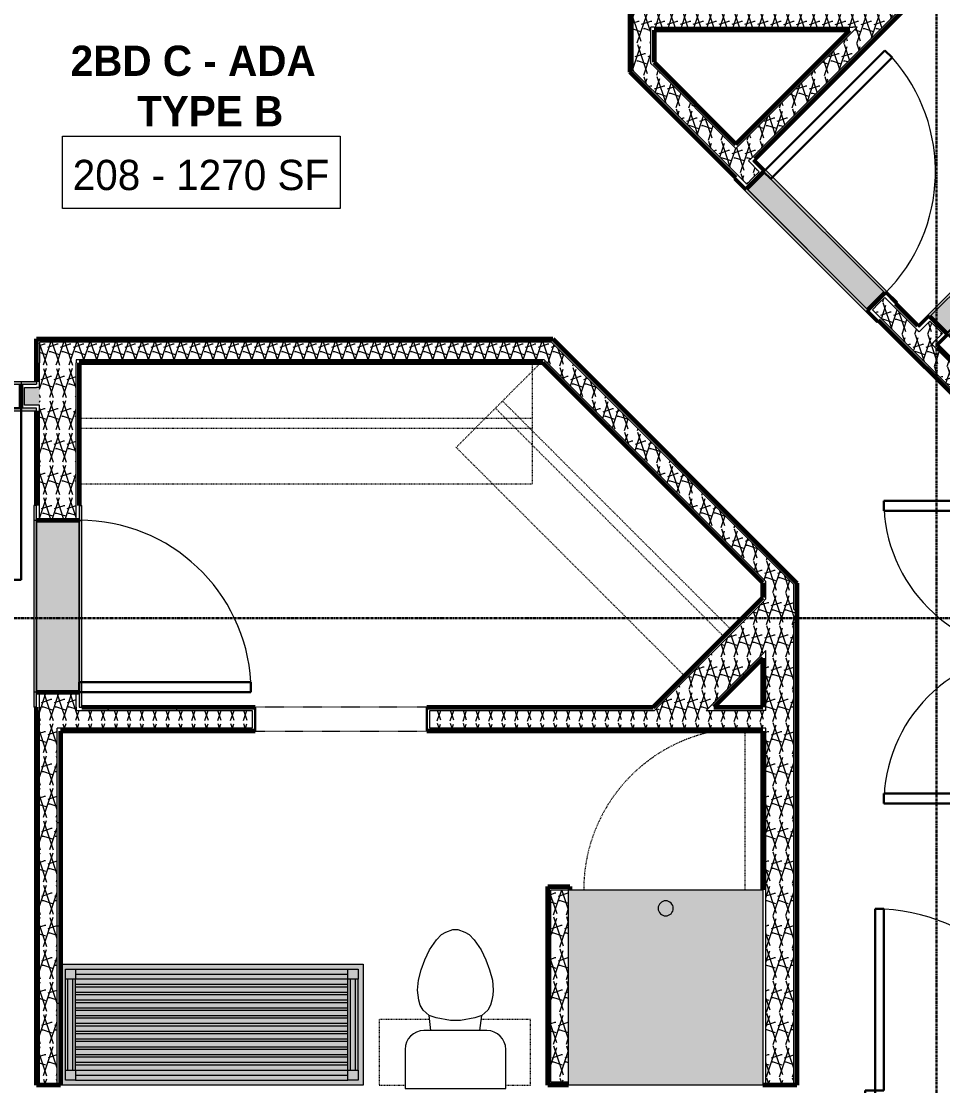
# Model space of a CAD drawing. Header units: inches. Extents: x -4110 to -1807, y 11006 to 12281.
# Drawn here: x -3662.8 to -3480.1, y 11754.5 to 11965.5 of the extents above; entities that cross this region are included whole.
import ezdxf

# ---------------------------------------------------------------- set-up
doc = ezdxf.new("R2010")
doc.units = ezdxf.units.IN
doc.header["$MEASUREMENT"] = 0
for name, pattern in [('Dash', [0.25, 0.125, -0.125]), ('Grid Line 1_2_', [0.875, 0.5, -0.125, 0.125, -0.125]), ('Overhead', [0.15625, 0.09375, -0.0625])]:
    doc.linetypes.add(name, pattern=pattern)
for name, color, linetype, lineweight in [('0-1', 7, 'Continuous', 5), ('0-2', 90, 'Continuous', 18), ('A-AREA-IDEN', 2, 'Continuous', 9), ('A-DETL-MEDM-1', 250, 'Continuous', 30), ('A-DETL-MEDM-2', 33, 'Overhead', 9), ('A-DOOR', 31, 'Continuous', 18), ('A-DOOR-1', 7, 'Continuous', 9), ('A-DOOR-2', 250, 'Continuous', 30), ('A-DOOR-5', 31, 'Overhead', 9), ('A-DOOR-6', 31, 'Continuous', 30), ('A-DOOR-7', 31, 'Continuous', 9), ('A-DOOR-FRAM-1', 31, 'Continuous', 18), ('A-DOOR-FRAM-2', 7, 'Continuous', 9), ('A-DOOR-FRAM-4', 31, 'Continuous', 30), ('A-WALL-1', 8, 'Continuous', 5), ('A-WALL-2', 252, 'Continuous', 18), ('A-WALL-3', 50, 'Continuous', 60), ('A-WALL-4', 90, 'Continuous', 18), ('A-WALL-PATT-1', 7, 'Continuous', 9), ('A-WALL-PATT-2', 253, 'Continuous', 9), ('I-WALL-1', 8, 'Continuous', 5), ('I-WALL-2', 50, 'Continuous', 60), ('I-WALL-3', 90, 'Continuous', 18), ('P-SANR-FIXT-2', 7, 'Continuous', 9), ('P-SANR-FIXT-3', 130, 'Continuous', 9), ('P-SANR-FIXT-5', 9, 'Continuous', 9), ('P-SANR-FIXT-HDLN-1', 7, 'Dash', 9), ('Q-CASE-1', 130, 'Continuous', 9), ('Q-CASE-2', 127, 'Continuous', 9), ('Q-CASE-3', 7, 'Continuous', 9), ('Q-CASE-4', 7, 'Dash', 9), ('Q-CASE-HDLN-1', 7, 'Dash', 9), ('S-GRID-1', 1, 'Grid Line 1_2_', 30)]:
    doc.layers.add(name, color=color, linetype=linetype, lineweight=lineweight)
doc.styles.add('Century Gothic', font='ufonts.com_century-gothic.ttf', dxfattribs={"height": 6})
doc.styles.add('Century Gothic_B', font='GOTHICB.TTF', dxfattribs={"height": 6})
pattern_1 = [(0, (0, 0), (20.48, 5.12), [0.845, -14.515, 0.845, -14.515, -81.92]), (0, (0, 0), (20.48, 5.12), [-30.72, 0.845, -29.875, 0.845, -14.515, -35.84]), (0, (0, 0), (20.48, 5.12), [-76.8, 0.845, -9.395, 0.845, -24.755]), (120, (7.68, 2.56), (-14.67405, 15.1762003), [0.845, -14.515, 0.845, -14.515, -81.92]), (120, (7.68, 2.56), (-14.67405, 15.1762003), [-30.72, 0.845, -29.875, 0.845, -14.515, -35.84]), (120, (7.68, 2.56), (-14.67405, 15.1762003), [-76.8, 0.845, -9.395, 0.845, -24.755]), (240, (10.24, 12.8), (-5.80595, -20.2962003), [0.845, -14.515, 0.845, -14.515, -81.92]), (240, (10.24, 12.8), (-5.80595, -20.2962003), [-30.72, 0.845, -29.875, 0.845, -14.515, -35.84]), (240, (10.24, 12.8), (-5.80595, -20.2962003), [-76.8, 0.845, -9.395, 0.845, -24.755])]
pattern_2 = [(161.57, (0.32, 0.32), (-2.560496185, -0.000537386), [0, -18.214, 2.022, 0]), (18.43, (-0.32, 0.32), (-2.560496185, 0.000537386), [0, -18.214, 2.022, 0]), (108.43, (0.32, 0.32), (1.27922091, -6.400876726), [6.07, -14.166]), (71.57, (-0.32, 0.32), (1.27922091, 6.400876726), [6.07, -14.166])]

# ---------------------------------------------------------------- blocks, each defined once
blk = doc.blocks.new('SWING - SINGLE - FLUSH - SWING - FLUSH - 2-10 x 6-8 - PRIVACY-3983845-ENLARGED RCP - 2ND FLOOR PLAN - EAST')
at = {"layer": 'A-DOOR-FRAM-1'}
for points in [[(-17.63, 2.38), (-17, 2.38), (-17, 2.88), (-20, 2.88), (-20, 2.38)], [(-17, 2.38), (17, 2.38), (17, 2.88), (-17, 2.88)], [(20, 2.38), (20, 2.88), (17, 2.88), (17, 2.38)], [(-17, -2.87), (-17, -2.37), (-20, -2.37), (-20, -2.87), (-17.63, -2.87)], [(17, -2.87), (17, -2.37), (-17, -2.37), (-17, -2.87), (16.5, -2.87)], [(20, -2.87), (20, -2.37), (17, -2.37), (17, -2.87), (19.65, -2.87)]]:
    blk.add_hatch(color=256, dxfattribs=at).paths.add_polyline_path(points, flags=0)
at = {"layer": 'A-DOOR-1'}
blk.add_arc((17, -2.37), 34.07, 180, 266.6343, dxfattribs=at)
at = {"layer": 'A-DOOR-2'}
for p, q in [((15, -2.37), (15, -36.38)), ((17, -2.37), (15, -2.37)), ((17, -2.37), (17, -36.38)), ((17, -36.38), (15, -36.38))]:
    blk.add_line(p, q, dxfattribs=at)
at = {"layer": 'A-DOOR-FRAM-2'}
for p, q in [((-17, 2.88), (-20, 2.88)), ((-20, 2.88), (-20, 2.38)), ((-20, 2.38), (-17, 2.38)), ((17, 2.88), (-17, 2.88)), ((-17, 2.88), (-17, 2.38)), ((-17, 2.38), (17, 2.38)), ((20, 2.88), (17, 2.88)), ((17, 2.88), (17, 2.38)), ((17, 2.38), (20, 2.38)), ((20, 2.88), (20, 2.38)), ((-17, -2.37), (-20, -2.37)), ((-20, -2.87), (-20, -2.37)), ((-20, -2.87), (-17, -2.87)), ((17, -2.37), (-17, -2.37)), ((-17, -2.87), (-17, -2.37)), ((-17, -2.87), (17, -2.87)), ((20, -2.37), (17, -2.37)), ((17, -2.87), (17, -2.37)), ((17, -2.87), (20, -2.87)), ((20, -2.87), (20, -2.37))]:
    blk.add_line(p, q, dxfattribs=at)
blk = doc.blocks.new('Door-Opening - CLEAR OPENING - 34_ x 80_-3928388-ENLARGED RCP - 2ND FLOOR PLAN - EAST')
at = {"layer": 'A-DETL-MEDM-1'}
for p, q in [((-17.32, 2.38), (-17.32, -2.37)), ((16.68, -2.37), (16.68, 2.38))]:
    blk.add_line(p, q, dxfattribs=at)
at = {"layer": 'A-DETL-MEDM-2'}
blk.add_line((-17.32, -2.37), (16.68, -2.37), dxfattribs=at)
at = {"layer": 'A-DOOR-5'}
blk.add_line((16.68, 2.38), (-17.32, 2.38), dxfattribs=at)
blk = doc.blocks.new('OD_CW_Closet - OD_CW_Closet-3852330-ENLARGED RCP - 2ND FLOOR PLAN - EAST')
at = {"layer": 'Q-CASE-HDLN-1'}
for p, q in [((0.74, 0), (64.78, 0)), ((64.78, 0), (64.78, -23.68)), ((0.74, -11), (64.78, -11)), ((0.74, -13), (64.78, -13))]:
    blk.add_line(p, q, dxfattribs=at)
blk = doc.blocks.new('OD_CW_Closet - OD_CW_Closet-4152769-ENLARGED RCP - 2ND FLOOR PLAN - EAST')
at = {"layer": 'Q-CASE-HDLN-1'}
for p, q in [((0.74, -24), (0.74, 0)), ((0.74, 0), (90.5, 0)), ((0.74, -11), (90.5, -11)), ((0.74, -13), (90.5, -13))]:
    blk.add_line(p, q, dxfattribs=at)
blk = doc.blocks.new('SWING - DOUBLE - FLUSH - SWING - DOUBLE - 5-0 x 6-8 - DUMMY-3703244-ENLARGED RCP - 2ND FLOOR PLAN - EAST')
at = {"layer": 'A-DOOR'}
for points in [[(-33, 2.375), (-30, 2.375), (-30, 3.375), (-33, 3.375)], [(-28, 2.375), (28, 2.375), (28, 3.375), (-28, 3.375)], [(30, 2.375), (33, 2.375), (33, 3.375), (30, 3.375)], [(-33, -2.375), (-33, -3.375), (-30, -3.375), (-30, -2.375), (-31.83, -2.375)], [(-30, -3.375), (30, -3.375), (30, -2.375), (-30, -2.375)], [(30, -2.886), (30, -3.375), (33, -3.375), (33, -2.375), (30, -2.375), (30, -2.85)]]:
    blk.add_hatch(color=256, dxfattribs=at).paths.add_polyline_path(points, flags=0)
at = {"layer": 'A-DOOR-1'}
for p, q in [((-30, 3.375), (-33, 3.375)), ((-33, 2.375), (-33, 3.375)), ((-30, 2.375), (-33, 2.375)), ((-30, 2.375), (-30, 3.375)), ((28, 3.375), (-28, 3.375)), ((-28, 2.375), (28, 2.375)), ((33, 3.375), (30, 3.375)), ((30, 2.375), (30, 3.375)), ((33, 2.375), (30, 2.375)), ((33, 2.375), (33, 3.375)), ((-33, -2.375), (-33, -3.375)), ((-33, -2.375), (-30, -2.375)), ((-33, -3.375), (-30, -3.375)), ((-30, -2.375), (-30, -3.375)), ((30, -2.375), (-30, -2.375)), ((-30, -3.375), (30, -3.375)), ((30, -2.375), (30, -3.375)), ((30, -2.375), (33, -2.375)), ((30, -3.375), (33, -3.375)), ((33, -2.375), (33, -3.375))]:
    blk.add_line(p, q, dxfattribs=at)
for centre, start, end in [((-30, 2.375), 360, 90), ((30, 2.375), 90, 180)]:
    blk.add_arc(centre, 30, start, end, dxfattribs=at)
at = {"layer": 'A-DOOR-2'}
for p, q in [((-30, 2.375), (-30, 32.375)), ((-30, 32.375), (-28, 32.375)), ((-28, 32.375), (-28, 2.375)), ((30, 32.375), (28, 32.375)), ((28, 32.375), (28, 2.375)), ((30, 2.375), (30, 32.375)), ((-28, 2.375), (-30, 2.375)), ((28, 2.375), (30, 2.375))]:
    blk.add_line(p, q, dxfattribs=at)
blk = doc.blocks.new('SWING - SINGLE - FLUSH - SWING - FLUSH - 2-10 x 6-8 - PRIVACY-3983842-ENLARGED RCP - 2ND FLOOR PLAN - EAST')
at = {"layer": 'A-DOOR-FRAM-1'}
for points in [[(-17, 2.87), (-20, 2.87), (-20, 2.37), (-17, 2.37)], [(16.71, 2.87), (-17, 2.87), (-17, 2.37), (17, 2.37), (17, 2.87)], [(17, 2.87), (17, 2.37), (20, 2.37), (20, 2.87), (19.36, 2.87)], [(-20, -2.38), (-20, -2.88), (-17, -2.88), (-17, -2.38), (-17.62, -2.38)], [(-17, -2.38), (-17, -2.88), (17, -2.88), (17, -2.38), (-12.34, -2.38)], [(17, -2.38), (17, -2.88), (20, -2.88), (20, -2.38)]]:
    blk.add_hatch(color=256, dxfattribs=at).paths.add_polyline_path(points, flags=0)
at = {"layer": 'A-DOOR-1'}
blk.add_arc((17, 2.37), 34.07, 93.3657, 180, dxfattribs=at)
at = {"layer": 'A-DOOR-2'}
for p, q in [((15, 2.37), (15, 36.38)), ((17, 36.38), (15, 36.38)), ((17, 2.37), (17, 36.38)), ((17, 2.37), (15, 2.37))]:
    blk.add_line(p, q, dxfattribs=at)
at = {"layer": 'A-DOOR-FRAM-2'}
for p, q in [((-17, 2.87), (-20, 2.87)), ((-20, 2.37), (-20, 2.87)), ((-20, 2.37), (-17, 2.37)), ((17, 2.87), (-17, 2.87)), ((-17, 2.37), (-17, 2.87)), ((-17, 2.37), (17, 2.37)), ((20, 2.87), (17, 2.87)), ((17, 2.37), (17, 2.87)), ((17, 2.37), (20, 2.37)), ((20, 2.37), (20, 2.87)), ((-17, -2.38), (-20, -2.38)), ((-20, -2.38), (-20, -2.88)), ((-20, -2.88), (-17, -2.88)), ((17, -2.38), (-17, -2.38)), ((-17, -2.38), (-17, -2.88)), ((-17, -2.88), (17, -2.88)), ((20, -2.38), (17, -2.38)), ((17, -2.38), (17, -2.88)), ((17, -2.88), (20, -2.88)), ((20, -2.38), (20, -2.88))]:
    blk.add_line(p, q, dxfattribs=at)
blk = doc.blocks.new('Toilet-Domestic-3D - Toilet-Domestic-3D-3234795-ENLARGED RCP - 2ND FLOOR PLAN - EAST')
at = {"layer": 'P-SANR-FIXT-2'}
for p, q in [((-3.74, 10), (-2.74, 11)), ((-2.74, 11), (-1.87, 11.5)), ((-1.87, 11.5), (-0.5, 12)), ((-0.5, 12), (0.5, 12)), ((0.5, 12), (1.87, 11.5)), ((1.87, 11.5), (2.74, 11)), ((2.74, 11), (3.74, 10)), ((-5.13, 8), (-3.74, 10)), ((3.74, 10), (5.13, 8)), ((-6.06, 6), (-5.13, 8)), ((5.13, 8), (6.06, 6)), ((-6.79, 4), (-6.06, 6)), ((6.06, 6), (6.79, 4)), ((-7.33, 1.99), (-6.79, 4)), ((6.79, 4), (7.33, 1.99)), ((-7.5, 0), (-7.33, 1.99)), ((7.33, 1.99), (7.5, 0)), ((-7.41, -1), (-7.5, 0)), ((-7.24, -2), (-7.41, -1)), ((-6.97, -3), (-7.24, -2)), ((7.24, -2), (6.97, -3)), ((7.41, -1), (7.24, -2)), ((7.5, 0), (7.41, -1)), ((-6.4, -4), (-6.97, -3)), ((-5.21, -5), (-6.4, -4)), ((6.4, -4), (5.21, -5)), ((6.97, -3), (6.4, -4)), ((-3.84, -5.5), (-5.21, -5)), ((-4.86, -8.02), (-5.21, -5)), ((-1, -6), (-3.84, -5.5)), ((1, -6), (-1, -6)), ((3.84, -5.5), (1, -6)), ((5.21, -5), (3.84, -5.5)), ((4.86, -8.02), (5.21, -5)), ((6.25, -8.02), (-6.25, -8.02)), ((-9.98, -11.75), (-9.98, -19.48)), ((9.98, -19.48), (9.98, -11.75)), ((-9.98, -19.48), (9.98, -19.48))]:
    blk.add_line(p, q, dxfattribs=at)
for centre, start, end in [((-6.25, -11.75), 90, 180), ((6.25, -11.75), 0, 90)]:
    blk.add_arc(centre, 3.73, start, end, dxfattribs=at)
blk = doc.blocks.new('Bath Vanity - Bath Vanity 60_-2708009-ENLARGED RCP - 2ND FLOOR PLAN - EAST')
at = {"layer": 'Q-CASE-1'}
h = blk.add_hatch(color=256, dxfattribs=at)
h.paths.add_polyline_path([(-28.26, 0), (-29.26, 0), (-29.26, -24), (30.74, -24), (30.74, 0), (-27.76, 0)], flags=0)
h.paths.add_polyline_path([(-26.76, -1), (29.74, -1), (29.74, -23), (-28.26, -23), (-28.26, -1), (-27.76, -1)], flags=0)
h.paths.add_polyline_path([(-26.26, -2), (-26.26, -3), (27.74, -3), (27.74, -2), (-1.33, -2)], flags=0)
h.paths.add_polyline_path([(-1.33, -4), (-26.26, -4), (-26.26, -4.55), (27.74, -4.55), (27.74, -4)], flags=0)
h.paths.add_polyline_path([(27.74, -5.55), (-26.26, -5.55), (-26.26, -6.09), (27.74, -6.09)], flags=0)
h.paths.add_polyline_path([(-1.33, -7.09), (-26.26, -7.09), (-26.26, -7.64), (27.74, -7.64), (27.74, -7.09)], flags=0)
h.paths.add_polyline_path([(27.74, -8.64), (-26.26, -8.64), (-26.26, -9.18), (27.74, -9.18)], flags=0)
h.paths.add_polyline_path([(27.74, -10.18), (-26.26, -10.18), (-26.26, -10.73), (27.74, -10.73)], flags=0)
h.paths.add_polyline_path([(-1.33, -11.73), (-26.26, -11.73), (-26.26, -12.27), (27.74, -12.27), (27.74, -11.73)], flags=0)
h.paths.add_polyline_path([(-26.26, -13.27), (-26.26, -13.82), (27.74, -13.82), (27.74, -13.27), (-1.33, -13.27)], flags=0)
h.paths.add_polyline_path([(-1.33, -14.82), (-26.26, -14.82), (-26.26, -15.36), (27.74, -15.36), (27.74, -14.82)], flags=0)
h.paths.add_polyline_path([(-26.26, -16.36), (-26.26, -16.91), (27.74, -16.91), (27.74, -16.36), (-1.33, -16.36)], flags=0)
h.paths.add_polyline_path([(27.74, -17.91), (-26.26, -17.91), (-26.26, -18.45), (27.74, -18.45)], flags=0)
h.paths.add_polyline_path([(27.74, -19.45), (-26.26, -19.45), (-26.26, -20), (27.74, -20)], flags=0)
h.paths.add_polyline_path([(27.74, -21), (-26.26, -21), (-26.26, -22), (27.74, -22)], flags=0)
at = {"layer": 'Q-CASE-2'}
h = blk.add_hatch(color=256, dxfattribs=at)
h.paths.add_polyline_path([(-27.76, -1), (-28.26, -1), (-28.26, -3), (-26.26, -3), (-26.26, -1), (-26.76, -1)], flags=0)
h.paths.add_polyline_path([(27.74, -1), (27.74, -3), (29.74, -3), (29.74, -1), (28.24, -1)], flags=0)
h.paths.add_polyline_path([(29.74, -21), (27.74, -21), (27.74, -23), (29.74, -23), (29.74, -22)], flags=0)
h.paths.add_polyline_path([(-26.26, -21), (-28.26, -21), (-28.26, -23), (-26.26, -23), (-26.26, -22)], flags=0)
for points in [[(-1.33, -1), (-26.26, -1), (-26.26, -2), (27.74, -2), (27.74, -1)], [(-28.26, -3), (-28.26, -21), (-27.76, -21), (-27.76, -3)], [(-26.76, -3), (-27.76, -3), (-27.76, -21), (-26.76, -21), (-26.76, -4)], [(-26.76, -3), (-26.76, -21), (-26.26, -21), (-26.26, -3)], [(-1.33, -3), (-26.26, -3), (-26.26, -4), (27.74, -4), (27.74, -3)], [(28.24, -3), (27.74, -3), (27.74, -21), (28.24, -21), (28.24, -4)], [(29.24, -3), (28.24, -3), (28.24, -21), (29.24, -21), (29.24, -4)], [(29.74, -3), (29.24, -3), (29.24, -21), (29.74, -21), (29.74, -4)], [(-26.26, -4.55), (-26.26, -5.55), (27.74, -5.55), (27.74, -4.55), (-1.33, -4.55)], [(-26.26, -6.09), (-26.26, -7.09), (27.74, -7.09), (27.74, -6.09), (-1.33, -6.09)], [(-1.33, -7.64), (-26.26, -7.64), (-26.26, -8.64), (27.74, -8.64), (27.74, -7.64)], [(-1.33, -9.18), (-26.26, -9.18), (-26.26, -10.18), (27.74, -10.18), (27.74, -9.18)], [(-1.33, -10.73), (-26.26, -10.73), (-26.26, -11.73), (27.74, -11.73), (27.74, -10.73)], [(-1.33, -12.27), (-26.26, -12.27), (-26.26, -13.27), (27.74, -13.27), (27.74, -12.27)], [(-1.33, -13.82), (-26.26, -13.82), (-26.26, -14.82), (27.74, -14.82), (27.74, -13.82)], [(-1.33, -15.36), (-26.26, -15.36), (-26.26, -16.36), (27.74, -16.36), (27.74, -15.36)], [(-1.33, -16.91), (-26.26, -16.91), (-26.26, -17.91), (27.74, -17.91), (27.74, -16.91)], [(-1.33, -18.45), (-26.26, -18.45), (-26.26, -19.45), (27.74, -19.45), (27.74, -18.45)], [(26.74, -20), (-26.26, -20), (-26.26, -21), (27.74, -21), (27.74, -20)], [(-26.26, -22), (-26.26, -23), (27.74, -23), (27.74, -22), (-1.33, -22)]]:
    blk.add_hatch(color=256, dxfattribs=at).paths.add_polyline_path(points, flags=0)
at = {"layer": 'Q-CASE-3'}
for p, q in [((-29.26, -24), (-29.26, 0)), ((-29.26, 0), (30.74, 0)), ((-28.26, -3), (-28.26, -1)), ((-28.26, -1), (-26.26, -1)), ((27.74, -1), (-26.26, -1)), ((-26.26, -1), (-26.26, -3)), ((27.74, -2), (-26.26, -2)), ((27.74, -3), (27.74, -1)), ((27.74, -1), (29.74, -1)), ((29.74, -1), (29.74, -3)), ((-28.26, -3), (-28.26, -21)), ((-26.26, -3), (-28.26, -3)), ((-27.76, -3), (-27.76, -21)), ((-26.76, -3), (-26.76, -21)), ((27.74, -3), (-26.26, -3)), ((-26.26, -3), (-26.26, -21)), ((-26.26, -4), (27.74, -4)), ((27.74, -3), (27.74, -21)), ((29.74, -3), (27.74, -3)), ((28.24, -3), (28.24, -21)), ((29.24, -3), (29.24, -21)), ((29.74, -3), (29.74, -21)), ((27.74, -4.55), (-26.26, -4.55)), ((-26.26, -5.55), (27.74, -5.55)), ((27.74, -6.09), (-26.26, -6.09)), ((-26.26, -7.09), (27.74, -7.09)), ((27.74, -7.64), (-26.26, -7.64)), ((-26.26, -8.64), (27.74, -8.64)), ((27.74, -9.18), (-26.26, -9.18)), ((-26.26, -10.18), (27.74, -10.18)), ((27.74, -10.73), (-26.26, -10.73)), ((-26.26, -11.73), (27.74, -11.73)), ((27.74, -12.27), (-26.26, -12.27)), ((-26.26, -13.27), (27.74, -13.27)), ((27.74, -13.82), (-26.26, -13.82)), ((-26.26, -14.82), (27.74, -14.82)), ((27.74, -15.36), (-26.26, -15.36)), ((-26.26, -16.36), (27.74, -16.36)), ((27.74, -16.91), (-26.26, -16.91)), ((-26.26, -17.91), (27.74, -17.91)), ((27.74, -18.45), (-26.26, -18.45)), ((-28.26, -23), (-28.26, -21)), ((-28.26, -21), (-26.26, -21)), ((-26.26, -19.45), (27.74, -19.45)), ((27.74, -20), (-26.26, -20)), ((-26.26, -21), (27.74, -21)), ((-26.26, -21), (-26.26, -23)), ((27.74, -23), (27.74, -21)), ((27.74, -21), (29.74, -21)), ((29.74, -21), (29.74, -23)), ((-26.26, -23), (-28.26, -23)), ((27.74, -22), (-26.26, -22)), ((27.74, -23), (-26.26, -23)), ((29.74, -23), (27.74, -23)), ((30.74, -24), (-29.26, -24))]:
    blk.add_line(p, q, dxfattribs=at)
blk = doc.blocks.new('300 Series Wall Hung Cabinet_326 - 30_-V1-ENLARGED RCP - 2ND FLOOR PLAN - EAST')
at = {"layer": 'Q-CASE-4'}
for p, q in [((-10.1, -0.19), (-15, -0.19)), ((-15, -0.19), (-15, -13.19)), ((15, -0.19), (9.85, -0.19)), ((15, -13.19), (15, -0.19)), ((-15, -13.19), (-5.24, -13.19)), ((4.99, -13.19), (15, -13.19))]:
    blk.add_line(p, q, dxfattribs=at)
blk = doc.blocks.new('SWING - SINGLE - FLUSH - SWING - FLUSH - 2-10 x 6-8 - PRIVACY-3983846-ENLARGED RCP - 2ND FLOOR PLAN - EAST')
at = {"layer": 'A-DOOR-FRAM-1'}
for points in [[(-17.63, 2.38), (-17, 2.38), (-17, 2.88), (-20, 2.88), (-20, 2.38)], [(-17, 2.38), (17, 2.38), (17, 2.88), (-17, 2.88)], [(20, 2.38), (20, 2.88), (17, 2.88), (17, 2.38), (17.62, 2.38)], [(-17.63, -2.87), (-17, -2.87), (-17, -2.37), (-20, -2.37), (-20, -2.87)], [(-17, -2.87), (17, -2.87), (17, -2.37), (-17, -2.37)], [(17, -2.87), (20, -2.87), (20, -2.37), (17, -2.37)]]:
    blk.add_hatch(color=256, dxfattribs=at).paths.add_polyline_path(points, flags=0)
at = {"layer": 'A-DOOR-1'}
blk.add_arc((17, -2.37), 34.07, 180, 266.6343, dxfattribs=at)
at = {"layer": 'A-DOOR-2'}
for p, q in [((15, -2.37), (15, -36.38)), ((17, -2.37), (15, -2.37)), ((17, -2.37), (17, -36.38)), ((17, -36.38), (15, -36.38))]:
    blk.add_line(p, q, dxfattribs=at)
at = {"layer": 'A-DOOR-FRAM-2'}
for p, q in [((-17, 2.88), (-20, 2.88)), ((-20, 2.88), (-20, 2.38)), ((-20, 2.38), (-17, 2.38)), ((17, 2.88), (-17, 2.88)), ((-17, 2.88), (-17, 2.38)), ((-17, 2.38), (17, 2.38)), ((20, 2.88), (17, 2.88)), ((17, 2.88), (17, 2.38)), ((17, 2.38), (20, 2.38)), ((20, 2.88), (20, 2.38)), ((-17, -2.37), (-20, -2.37)), ((-20, -2.87), (-20, -2.37)), ((-20, -2.87), (-17, -2.87)), ((17, -2.37), (-17, -2.37)), ((-17, -2.87), (-17, -2.37)), ((-17, -2.87), (17, -2.87)), ((20, -2.37), (17, -2.37)), ((17, -2.87), (17, -2.37)), ((17, -2.87), (20, -2.87)), ((20, -2.87), (20, -2.37))]:
    blk.add_line(p, q, dxfattribs=at)
blk = doc.blocks.new('The Shower - The Shower-4051523-ENLARGED RCP - 2ND FLOOR PLAN - EAST')
at = {"layer": 'P-SANR-FIXT-3'}
h = blk.add_hatch(color=256, dxfattribs=at)
h.paths.add_polyline_path([(32.36, 0.5), (38.5, 0.5), (38.5, 39.25), (0, 39.25), (0, 0.5)], flags=0)
h.paths.add_polyline_path([(19.25, 34.06), (18.86, 34.11), (18.5, 34.26), (18.19, 34.5), (17.95, 34.81), (17.8, 35.17), (17.75, 35.59), (17.8, 35.95), (17.95, 36.31), (18.19, 36.62), (18.5, 36.86), (18.86, 37.01), (19.25, 37.06), (19.64, 37.01), (20.04, 36.83), (20.31, 36.62), (20.55, 36.31), (20.7, 35.95), (20.75, 35.53), (20.7, 35.17), (20.55, 34.81), (20.31, 34.5), (20, 34.26), (19.64, 34.11)], flags=0)
at = {"layer": 'P-SANR-FIXT-5'}
blk.add_hatch(color=256, dxfattribs=at).paths.add_polyline_path([(19.25, 34.06), (19.64, 34.11), (20, 34.26), (20.31, 34.5), (20.55, 34.81), (20.7, 35.17), (20.75, 35.59), (20.7, 35.95), (20.55, 36.31), (20.31, 36.62), (20, 36.86), (19.64, 37.01), (19.25, 37.06), (18.86, 37.01), (18.5, 36.86), (18.19, 36.62), (17.95, 36.31), (17.8, 35.95), (17.75, 35.53), (17.8, 35.17), (17.95, 34.81), (18.19, 34.5), (18.5, 34.26), (18.86, 34.11)], flags=0)
at = {"layer": 'P-SANR-FIXT-2'}
for p, q in [((0, 0.5), (0, 39.25)), ((0, 39.25), (38.5, 39.25)), ((38.5, 39.25), (38.5, 0.5)), ((38.5, 0.5), (0, 0.5))]:
    blk.add_line(p, q, dxfattribs=at)
for start, end in [(0, 180), (180, 360)]:
    blk.add_arc((19.25, 35.56), 1.5, start, end, dxfattribs=at)
at = {"layer": 'P-SANR-FIXT-HDLN-1'}
blk.add_line((35, 39.25), (35, 71.25), dxfattribs=at)
blk.add_arc((35, 39.25), 32, 90, 180, dxfattribs=at)
blk = doc.blocks.new('SWING - SINGLE - FLUSH - SWING - FLUSH - 2-10 x 6-8 - PASSAGE-4152770-ENLARGED RCP - 2ND FLOOR PLAN - EAST')
at = {"layer": 'A-DOOR-FRAM-1'}
for points in [[(-17, 4.75), (-20, 4.75), (-20, 4.25), (-17, 4.25)], [(17, 4.75), (-17, 4.75), (-17, 4.25), (17, 4.25)], [(20, 4.75), (17, 4.75), (17, 4.25), (20, 4.25)], [(-17, -4.25), (-20, -4.25), (-20, -4.75), (-17, -4.75)], [(17, -4.75), (17, -4.25), (-17, -4.25), (-17, -4.75), (14.6, -4.75)], [(20, -4.75), (20, -4.25), (17, -4.25), (17, -4.75)]]:
    blk.add_hatch(color=256, dxfattribs=at).paths.add_polyline_path(points, flags=0)
at = {"layer": 'A-DOOR-1'}
blk.add_arc((17, 4.25), 34.07, 93.3657, 180, dxfattribs=at)
at = {"layer": 'A-DOOR-2'}
for p, q in [((15, 4.25), (15, 38.26)), ((17, 38.26), (15, 38.26)), ((17, 4.25), (17, 38.26)), ((17, 4.25), (15, 4.25))]:
    blk.add_line(p, q, dxfattribs=at)
at = {"layer": 'A-DOOR-FRAM-2'}
for p, q in [((-17, 4.75), (-20, 4.75)), ((-20, 4.25), (-20, 4.75)), ((-20, 4.25), (-17, 4.25)), ((17, 4.75), (-17, 4.75)), ((-17, 4.25), (-17, 4.75)), ((-17, 4.25), (17, 4.25)), ((20, 4.75), (17, 4.75)), ((17, 4.25), (17, 4.75)), ((17, 4.25), (20, 4.25)), ((20, 4.25), (20, 4.75)), ((-17, -4.25), (-20, -4.25)), ((-20, -4.25), (-20, -4.75)), ((-20, -4.75), (-17, -4.75)), ((17, -4.25), (-17, -4.25)), ((-17, -4.25), (-17, -4.75)), ((-17, -4.75), (17, -4.75)), ((20, -4.25), (17, -4.25)), ((17, -4.25), (17, -4.75)), ((17, -4.75), (20, -4.75)), ((20, -4.25), (20, -4.75))]:
    blk.add_line(p, q, dxfattribs=at)
blk = doc.blocks.new('CTR - 1st Phase - Unit Layouts_rvt-1-ENLARGED RCP - 2ND FLOOR PLAN - EAST')
at = {"layer": 'A-WALL-1'}
for points in [[(-3494.94, 11908.32), (-3491.58, 11911.68), (-3515.62, 11935.72), (-3518.98, 11932.37), (-3495.29, 11908.68)], [(-3479.29, 11903.64), (-3455.25, 11927.68), (-3458.61, 11931.04), (-3482.65, 11907), (-3480.09, 11904.44)]]:
    blk.add_hatch(color=256, dxfattribs=at).paths.add_polyline_path(points, flags=0)
at = {"layer": 'A-WALL-2'}
blk.add_hatch(color=256, dxfattribs=at).paths.add_polyline_path([(-3554.16, 11793.38), (-3554.03, 11793.38), (-3554.03, 11794), (-3554.28, 11794), (-3554.28, 11793.38)], flags=0)
at = {"layer": 'A-WALL-PATT-1'}
h = blk.add_hatch(dxfattribs=at)
h.set_pattern_fill('FP_1', color=256, style=0, pattern_type=2)
h.set_pattern_definition(pattern_1)
h.paths.add_polyline_path([(-3520.66, 11940.76), (-3497.05, 11964.38), (-3497.93, 11964.38), (-3521.1, 11941.2), (-3520.74, 11940.85)], flags=0)
h.paths.add_polyline_path([(-3493.55, 11967.88), (-3485.1, 11976.32), (-3485.1, 11977.21), (-3494.43, 11967.88), (-3493.8, 11967.88)], flags=0)
h = blk.add_hatch(dxfattribs=at)
h.set_pattern_fill('FP_1', color=256, style=0, pattern_type=2)
h.set_pattern_definition(pattern_1)
h.paths.add_polyline_path([(-3517.74, 11937.85), (-3480.97, 11974.61), (-3480.97, 11975.5), (-3518.18, 11938.29)], flags=0)
h = blk.add_hatch(dxfattribs=at)
h.set_pattern_fill('FP_1', color=256, style=0, pattern_type=2)
h.set_pattern_definition(pattern_1)
h.paths.add_polyline_path([(-3522.47, 11963.75), (-3498.55, 11963.75), (-3497.93, 11964.38), (-3537.33, 11964.38), (-3537.33, 11963.75), (-3528.13, 11963.75)], flags=0)
h = blk.add_hatch(dxfattribs=at)
h.set_pattern_fill('FP_1', color=256, style=0, pattern_type=2)
h.set_pattern_definition(pattern_1)
h.paths.add_polyline_path([(-3461.78, 11875.17), (-3461.78, 11876.05), (-3494.05, 11908.32), (-3492.82, 11909.56), (-3493.26, 11910), (-3494.94, 11908.32), (-3470.69, 11884.07)], flags=0)
h.paths.add_polyline_path([(-3518.98, 11932.37), (-3517.3, 11934.05), (-3517.74, 11934.49), (-3518.98, 11933.25), (-3541.46, 11955.73), (-3541.46, 11954.85), (-3519.33, 11932.72)], flags=0)
h = blk.add_hatch(dxfattribs=at)
h.set_pattern_fill('FP_1', color=256, style=0, pattern_type=2)
h.set_pattern_definition(pattern_1)
h.paths.add_polyline_path([(-3659.78, 11901.94), (-3557.67, 11901.94), (-3558.3, 11902.56), (-3659.78, 11902.56), (-3659.78, 11902.24)], flags=0)
h = blk.add_hatch(dxfattribs=at)
h.set_pattern_fill('FP_1', color=256, style=0, pattern_type=2)
h.set_pattern_definition(pattern_1)
h.paths.add_polyline_path([(-3509.03, 11853.3), (-3509.03, 11854.18), (-3557.41, 11902.56), (-3558.3, 11902.56), (-3509.66, 11853.92)], flags=0)
h = blk.add_hatch(dxfattribs=at)
h.set_pattern_fill('FP_1', color=256, style=0, pattern_type=2)
h.set_pattern_definition(pattern_1)
h.paths.add_polyline_path([(-3659.78, 11829.56), (-3659.16, 11829.56), (-3659.16, 11832.56), (-3659.78, 11832.56)], flags=0)
h.paths.add_polyline_path([(-3659.16, 11866.56), (-3659.16, 11889.44), (-3659.78, 11889.44), (-3659.78, 11866.56)], flags=0)
h.paths.add_polyline_path([(-3659.16, 11892.94), (-3659.16, 11901.94), (-3659.78, 11901.94), (-3659.78, 11892.94)], flags=0)
h = blk.add_hatch(dxfattribs=at)
h.set_pattern_fill('FP_1', color=256, style=0, pattern_type=2)
h.set_pattern_definition(pattern_1)
h.paths.add_polyline_path([(-3515.16, 11853.59), (-3515.16, 11854.47), (-3559.12, 11898.44), (-3560.01, 11898.44), (-3515.49, 11853.92)], flags=0)
h = blk.add_hatch(dxfattribs=at)
h.set_pattern_fill('FP_1', color=256, style=0, pattern_type=2)
h.set_pattern_definition(pattern_1)
h.paths.add_polyline_path([(-3696.78, 11891.19), (-3696.78, 11893.56), (-3852.47, 11893.56), (-3852.47, 11892.94), (-3697.41, 11892.94), (-3697.41, 11891.19)], flags=0)
h.paths.add_polyline_path([(-3662.78, 11891.19), (-3662.16, 11891.19), (-3662.16, 11892.94), (-3659.78, 11892.94), (-3659.78, 11893.56), (-3662.78, 11893.56), (-3662.78, 11892.77)], flags=0)
h = blk.add_hatch(dxfattribs=at)
h.set_pattern_fill('FP_1', color=256, style=0, pattern_type=2)
h.set_pattern_definition(pattern_1)
h.paths.add_polyline_path([(-3659.78, 11888.81), (-3659.78, 11889.44), (-3662.16, 11889.44), (-3662.16, 11891.19), (-3662.78, 11891.19), (-3662.78, 11888.81), (-3662.16, 11888.81)], flags=0)
h.paths.add_polyline_path([(-3696.78, 11888.81), (-3696.78, 11891.19), (-3697.41, 11891.19), (-3697.41, 11889.44), (-3852.47, 11889.44), (-3852.47, 11888.81), (-3697.41, 11888.81)], flags=0)
h = blk.add_hatch(dxfattribs=at)
h.set_pattern_fill('FP_1', color=256, style=0, pattern_type=2)
h.set_pattern_definition(pattern_1)
h.paths.add_polyline_path([(-3515.16, 11754.63), (-3515.16, 11825.44), (-3515.78, 11825.44), (-3515.78, 11754.63)], flags=0)
h.paths.add_polyline_path([(-3515.16, 11828.94), (-3515.16, 11840.78), (-3515.78, 11840.16), (-3515.78, 11828.94)], flags=0)
h.paths.add_polyline_path([(-3515.78, 11850.41), (-3515.16, 11851.04), (-3515.16, 11853.59), (-3515.78, 11854.18), (-3515.78, 11851.04)], flags=0)
h = blk.add_hatch(dxfattribs=at)
h.set_pattern_fill('FP_1', color=256, style=0, pattern_type=2)
h.set_pattern_definition(pattern_1)
h.paths.add_polyline_path([(-3509.66, 11754.63), (-3509.03, 11754.63), (-3509.03, 11846.91), (-3509.66, 11846.28), (-3509.66, 11758.02)], flags=0)
h.paths.add_polyline_path([(-3509.03, 11848.35), (-3509.03, 11853.3), (-3509.66, 11853.92), (-3509.66, 11848.97)], flags=0)
h = blk.add_hatch(dxfattribs=at)
h.set_pattern_fill('FP_1', color=256, style=0, pattern_type=2)
h.set_pattern_definition(pattern_1)
h.paths.add_polyline_path([(-3525.49, 11829.56), (-3515.78, 11839.28), (-3515.78, 11840.16), (-3526.38, 11829.56)], flags=0)
h = blk.add_hatch(dxfattribs=at)
h.set_pattern_fill('FP_1', color=256, style=0, pattern_type=2)
h.set_pattern_definition(pattern_1)
h.paths.add_polyline_path([(-3659.16, 11754.63), (-3659.16, 11829.56), (-3659.78, 11829.56), (-3659.78, 11754.63)], flags=0)
h = blk.add_hatch(dxfattribs=at)
h.set_pattern_fill('FP_1', color=256, style=0, pattern_type=2)
h.set_pattern_definition(pattern_1)
h.paths.add_polyline_path([(-3581.78, 11827.19), (-3581.78, 11828.94), (-3537.25, 11828.94), (-3536.63, 11829.56), (-3582.41, 11829.56), (-3582.41, 11827.19)], flags=0)
h.paths.add_polyline_path([(-3616.41, 11827.19), (-3616.41, 11829.56), (-3651.91, 11829.56), (-3651.91, 11828.94), (-3617.03, 11828.94), (-3617.03, 11827.19)], flags=0)
h.paths.add_polyline_path([(-3526.38, 11828.94), (-3515.78, 11828.94), (-3515.78, 11829.56), (-3526.38, 11829.56), (-3527, 11828.94)], flags=0)
h = blk.add_hatch(dxfattribs=at)
h.set_pattern_fill('FP_1', color=256, style=0, pattern_type=2)
h.set_pattern_definition(pattern_1)
h.paths.add_polyline_path([(-3515.78, 11824.81), (-3515.78, 11825.44), (-3581.78, 11825.44), (-3581.78, 11827.19), (-3582.41, 11827.16), (-3582.41, 11824.81), (-3521.92, 11824.81)], flags=0)
h.paths.add_polyline_path([(-3616.41, 11824.81), (-3616.41, 11827.19), (-3617.03, 11827.19), (-3617.03, 11825.44), (-3655.03, 11825.44), (-3655.03, 11824.81), (-3617.03, 11824.81)], flags=0)
h = blk.add_hatch(dxfattribs=at)
h.set_pattern_fill('FP_1', color=256, style=0, pattern_type=2)
h.set_pattern_definition(pattern_1)
h.paths.add_polyline_path([(-3655.66, 11754.63), (-3655.03, 11754.63), (-3655.03, 11825.44), (-3655.66, 11825.44), (-3655.66, 11770.53)], flags=0)
h = blk.add_hatch(dxfattribs=at)
h.set_pattern_fill('FP_1', color=256, style=0, pattern_type=2)
h.set_pattern_definition(pattern_1)
h.paths.add_polyline_path([(-3555.6, 11754.63), (-3554.28, 11754.63), (-3554.28, 11755.25), (-3557.78, 11755.25), (-3557.78, 11793.38), (-3554.28, 11793.38), (-3554.28, 11794), (-3558.41, 11794), (-3558.41, 11754.63), (-3557.78, 11754.63)], flags=0)
at = {"layer": 'A-WALL-PATT-2'}
h = blk.add_hatch(dxfattribs=at)
h.set_pattern_fill('FP_2', color=256, style=0, pattern_type=2)
h.set_pattern_definition(pattern_2)
h.paths.add_polyline_path([(-3518.63, 11937.85), (-3484.47, 11972), (-3484.47, 11976.95), (-3521.1, 11940.32), (-3518.63, 11937.85)], flags=0)
h = blk.add_hatch(dxfattribs=at)
h.set_pattern_fill('FP_2', color=256, style=0, pattern_type=2)
h.set_pattern_definition(pattern_2)
h.paths.add_polyline_path([(-3537.96, 11952.23), (-3537.96, 11967.88), (-3541.46, 11967.88), (-3541.46, 11955.73)], flags=0)
h = blk.add_hatch(dxfattribs=at)
h.set_pattern_fill('FP_2', color=256, style=0, pattern_type=2)
h.set_pattern_definition(pattern_2)
h.paths.add_polyline_path([(-3520.66, 11964.38), (-3497.05, 11964.38), (-3493.55, 11967.88), (-3537.96, 11967.85), (-3537.96, 11964.38), (-3521.92, 11964.38)], flags=0)
h = blk.add_hatch(dxfattribs=at)
h.set_pattern_fill('FP_2', color=256, style=0, pattern_type=2)
h.set_pattern_definition(pattern_2)
h.paths.add_polyline_path([(-3461.16, 11875.43), (-3461.16, 11875.74), (-3456.52, 11875.74), (-3491.58, 11910.8), (-3494.05, 11908.32), (-3461.43, 11875.7)], flags=0)
h.paths.add_polyline_path([(-3518.98, 11933.25), (-3516.5, 11935.72), (-3537.96, 11957.18), (-3537.96, 11952.23), (-3519.33, 11933.6)], flags=0)
h = blk.add_hatch(dxfattribs=at)
h.set_pattern_fill('FP_2', color=256, style=0, pattern_type=2)
h.set_pattern_definition(pattern_2)
h.paths.add_polyline_path([(-3482.3, 11901.52), (-3480.18, 11903.64), (-3482.65, 11906.11), (-3484.77, 11903.99), (-3482.74, 11901.96)], flags=0)
h.paths.add_polyline_path([(-3455.25, 11928.57), (-3445.83, 11937.99), (-3450.78, 11937.99), (-3457.73, 11931.04), (-3456.49, 11929.8)], flags=0)
h = blk.add_hatch(dxfattribs=at)
h.set_pattern_fill('FP_2', color=256, style=0, pattern_type=2)
h.set_pattern_definition(pattern_2)
h.paths.add_polyline_path([(-3559.12, 11898.44), (-3562.62, 11901.94), (-3659.16, 11901.94), (-3659.16, 11898.44), (-3559.38, 11898.44)], flags=0)
h = blk.add_hatch(dxfattribs=at)
h.set_pattern_fill('FP_2', color=256, style=0, pattern_type=2)
h.set_pattern_definition(pattern_2)
h.paths.add_polyline_path([(-3509.66, 11848.97), (-3509.66, 11853.92), (-3557.67, 11901.94), (-3562.62, 11901.94), (-3511.1, 11850.41)], flags=0)
h = blk.add_hatch(dxfattribs=at)
h.set_pattern_fill('FP_2', color=256, style=0, pattern_type=2)
h.set_pattern_definition(pattern_2)
h.paths.add_polyline_path([(-3655.03, 11828.94), (-3651.91, 11828.94), (-3651.91, 11832.56), (-3659.16, 11832.56), (-3659.16, 11828.94), (-3655.66, 11828.94)], flags=0)
h.paths.add_polyline_path([(-3651.91, 11866.56), (-3651.92, 11898.44), (-3659.16, 11898.44), (-3659.16, 11866.56), (-3656.64, 11866.56)], flags=0)
h = blk.add_hatch(dxfattribs=at)
h.set_pattern_fill('FP_2', color=256, style=0, pattern_type=2)
h.set_pattern_definition(pattern_2)
h.paths.add_polyline_path([(-3659.78, 11889.44), (-3659.16, 11889.44), (-3659.16, 11892.94), (-3662.16, 11892.94), (-3662.16, 11889.44)], flags=0)
h.paths.add_polyline_path([(-3697.41, 11889.44), (-3697.41, 11892.94), (-3852.47, 11892.94), (-3852.47, 11889.44), (-3757.68, 11889.44)], flags=0)
h = blk.add_hatch(dxfattribs=at)
h.set_pattern_fill('FP_2', color=256, style=0, pattern_type=2)
h.set_pattern_definition(pattern_2)
h.paths.add_polyline_path([(-3515.16, 11754.63), (-3509.66, 11754.63), (-3509.66, 11846.28), (-3515.16, 11840.78), (-3515.16, 11763.58)], flags=0)
h.paths.add_polyline_path([(-3515.16, 11851.04), (-3513.44, 11852.76), (-3515.16, 11854.47), (-3515.16, 11852.23)], flags=0)
h = blk.add_hatch(dxfattribs=at)
h.set_pattern_fill('FP_2', color=256, style=0, pattern_type=2)
h.set_pattern_definition(pattern_2)
h.paths.add_polyline_path([(-3536.63, 11828.94), (-3527, 11828.94), (-3509.03, 11846.91), (-3509.03, 11848.35), (-3513.44, 11852.76), (-3537.25, 11828.94)], flags=0)
h = blk.add_hatch(dxfattribs=at)
h.set_pattern_fill('FP_2', color=256, style=0, pattern_type=2)
h.set_pattern_definition(pattern_2)
h.paths.add_polyline_path([(-3655.66, 11754.63), (-3655.66, 11828.94), (-3659.16, 11828.94), (-3659.16, 11754.63), (-3656.64, 11754.63)], flags=0)
h = blk.add_hatch(dxfattribs=at)
h.set_pattern_fill('FP_2', color=256, style=0, pattern_type=2)
h.set_pattern_definition(pattern_2)
h.paths.add_polyline_path([(-3521.92, 11825.44), (-3515.16, 11825.44), (-3515.16, 11828.94), (-3581.78, 11828.94), (-3581.78, 11825.44), (-3555.6, 11825.44)], flags=0)
h.paths.add_polyline_path([(-3617.03, 11825.44), (-3617.03, 11828.94), (-3655.66, 11828.94), (-3655.66, 11825.44), (-3622.96, 11825.44)], flags=0)
h = blk.add_hatch(dxfattribs=at)
h.set_pattern_fill('FP_2', color=256, style=0, pattern_type=2)
h.set_pattern_definition(pattern_2)
h.paths.add_polyline_path([(-3555.6, 11755.25), (-3554.28, 11755.25), (-3554.28, 11793.38), (-3557.78, 11793.38), (-3557.78, 11755.25)], flags=0)
at = {"layer": 'I-WALL-1'}
blk.add_hatch(color=256, dxfattribs=at).paths.add_polyline_path([(-3659.78, 11832.56), (-3651.28, 11832.56), (-3651.28, 11866.56), (-3659.78, 11866.56), (-3659.78, 11833.21)], flags=0)
at = {"layer": 'A-WALL-3'}
for p, q in [((-3485.1, 11970.49), (-3517.39, 11938.2)), ((-3542.08, 11955.47), (-3542.08, 11968.5)), ((-3498.55, 11963.75), (-3537.33, 11963.75)), ((-3537.33, 11963.75), (-3537.33, 11957.44)), ((-3521.1, 11941.2), (-3498.55, 11963.75)), ((-3537.33, 11957.44), (-3521.1, 11941.2)), ((-3541.46, 11954.85), (-3542.08, 11955.47)), ((-3537.33, 11950.72), (-3541.46, 11954.85)), ((-3521.1, 11934.49), (-3537.33, 11950.72)), ((-3515.62, 11935.72), (-3518.98, 11932.37)), ((-3494.94, 11908.32), (-3491.58, 11911.68)), ((-3489.46, 11909.56), (-3485.13, 11905.23)), ((-3482.65, 11907), (-3479.29, 11903.64)), ((-3461.78, 11875.17), (-3492.82, 11906.2)), ((-3659.78, 11902.56), (-3564.13, 11902.56)), ((-3659.78, 11901.94), (-3659.78, 11902.56)), ((-3564.13, 11902.56), (-3558.3, 11902.56)), ((-3558.3, 11902.56), (-3557.41, 11902.56)), ((-3557.41, 11902.56), (-3509.03, 11854.18)), ((-3659.78, 11897.81), (-3659.78, 11901.94)), ((-3481.06, 11901.16), (-3456.26, 11876.36)), ((-3559.38, 11897.81), (-3651.28, 11897.81)), ((-3515.78, 11854.21), (-3559.38, 11897.81)), ((-3662.78, 11888.81), (-3662.78, 11893.56)), ((-3515.78, 11851.3), (-3515.78, 11854.21)), ((-3509.03, 11854.18), (-3509.03, 11853.3)), ((-3509.03, 11853.3), (-3509.03, 11847.46)), ((-3509.03, 11847.46), (-3509.03, 11754.63)), ((-3515.78, 11829.56), (-3515.78, 11839.28)), ((-3659.78, 11754.63), (-3659.78, 11829.56)), ((-3650.78, 11829.56), (-3616.41, 11829.56)), ((-3582.41, 11829.56), (-3537.51, 11829.56)), ((-3525.49, 11829.56), (-3515.78, 11829.56)), ((-3655.03, 11824.81), (-3655.03, 11754.63)), ((-3616.41, 11824.81), (-3655.03, 11824.81)), ((-3515.78, 11824.81), (-3582.41, 11824.81)), ((-3515.78, 11793.38), (-3515.78, 11824.81)), ((-3558.41, 11754.63), (-3558.41, 11794)), ((-3558.41, 11794), (-3557.78, 11794)), ((-3557.78, 11794), (-3554.28, 11794)), ((-3554.28, 11794), (-3554.03, 11794)), ((-3554.03, 11794), (-3554.03, 11793.38)), ((-3655.03, 11754.63), (-3659.78, 11754.63)), ((-3557.78, 11754.63), (-3558.41, 11754.63)), ((-3554.28, 11754.63), (-3557.78, 11754.63)), ((-3509.03, 11754.63), (-3515.78, 11754.63))]:
    blk.add_line(p, q, dxfattribs=at)
at = {"layer": 'A-WALL-4'}
for p, q in [((-3518.18, 11938.29), (-3485.1, 11971.37)), ((-3541.46, 11955.73), (-3541.46, 11967.88)), ((-3537.33, 11964.38), (-3537.96, 11964.38)), ((-3537.96, 11957.18), (-3537.96, 11964.38)), ((-3537.33, 11964.38), (-3497.93, 11964.38)), ((-3520.66, 11940.76), (-3497.05, 11964.38)), ((-3497.05, 11964.38), (-3497.93, 11964.38)), ((-3541.46, 11955.73), (-3537.96, 11952.23)), ((-3537.96, 11957.18), (-3537.33, 11956.55)), ((-3537.33, 11956.55), (-3521.1, 11940.32)), ((-3537.96, 11952.23), (-3537.33, 11951.6)), ((-3518.98, 11933.25), (-3537.33, 11951.6)), ((-3520.66, 11940.76), (-3521.1, 11940.32)), ((-3518.18, 11938.29), (-3518.63, 11937.85)), ((-3518.63, 11937.85), (-3516.5, 11935.72)), ((-3517.74, 11934.49), (-3518.98, 11933.25)), ((-3516.5, 11935.72), (-3517.74, 11934.49)), ((-3491.58, 11911.68), (-3515.62, 11935.72)), ((-3518.98, 11932.37), (-3494.94, 11908.32)), ((-3458.61, 11931.04), (-3482.65, 11907)), ((-3494.05, 11908.32), (-3492.82, 11909.56)), ((-3492.82, 11909.56), (-3491.58, 11910.8)), ((-3491.58, 11910.8), (-3484.77, 11903.99)), ((-3461.78, 11876.05), (-3494.05, 11908.32)), ((-3484.33, 11904.44), (-3482.65, 11906.11)), ((-3482.65, 11906.11), (-3481.41, 11904.88)), ((-3481.41, 11904.88), (-3480.18, 11903.64)), ((-3484.33, 11904.44), (-3484.77, 11903.99)), ((-3480.18, 11903.64), (-3481.86, 11901.96)), ((-3563.51, 11901.94), (-3659.16, 11901.94)), ((-3659.16, 11901.94), (-3659.16, 11898.44)), ((-3562.62, 11901.94), (-3563.51, 11901.94)), ((-3557.67, 11901.94), (-3562.62, 11901.94)), ((-3532.71, 11876.97), (-3557.67, 11901.94)), ((-3481.86, 11901.96), (-3482.3, 11901.52)), ((-3482.3, 11901.52), (-3457.14, 11876.36)), ((-3659.16, 11898.44), (-3659.16, 11897.81)), ((-3560.01, 11898.44), (-3651.91, 11898.44)), ((-3651.91, 11898.44), (-3651.91, 11897.81)), ((-3559.12, 11898.44), (-3560.01, 11898.44)), ((-3532.71, 11872.02), (-3559.12, 11898.44)), ((-3659.16, 11892.94), (-3659.16, 11897.81)), ((-3651.91, 11866.56), (-3651.91, 11897.81)), ((-3662.16, 11891.19), (-3662.16, 11892.94)), ((-3662.16, 11892.94), (-3659.78, 11892.94)), ((-3659.16, 11892.94), (-3659.78, 11892.94)), ((-3662.16, 11889.44), (-3662.16, 11891.19)), ((-3659.78, 11889.44), (-3662.16, 11889.44)), ((-3659.16, 11889.44), (-3659.78, 11889.44)), ((-3659.16, 11866.56), (-3659.16, 11889.44)), ((-3515.16, 11859.42), (-3532.71, 11876.97)), ((-3515.16, 11854.47), (-3532.71, 11872.02)), ((-3509.66, 11853.92), (-3515.16, 11859.42)), ((-3515.16, 11853.59), (-3515.16, 11854.47)), ((-3515.16, 11851.04), (-3515.16, 11853.59)), ((-3509.66, 11848.97), (-3509.66, 11853.92)), ((-3515.78, 11850.41), (-3536.63, 11829.56)), ((-3515.16, 11851.04), (-3515.78, 11850.41)), ((-3509.03, 11848.35), (-3509.66, 11848.97)), ((-3509.03, 11846.91), (-3509.66, 11846.28)), ((-3509.66, 11824.15), (-3509.66, 11846.28)), ((-3515.78, 11840.16), (-3526.38, 11829.56)), ((-3515.16, 11840.78), (-3515.78, 11840.16)), ((-3515.16, 11829.65), (-3515.16, 11840.78)), ((-3659.16, 11829.56), (-3659.16, 11832.56)), ((-3651.91, 11829.56), (-3651.91, 11832.56)), ((-3659.16, 11829.56), (-3659.16, 11828.94)), ((-3659.16, 11754.63), (-3659.16, 11828.94)), ((-3651.91, 11829.56), (-3651.91, 11828.94)), ((-3651.91, 11828.94), (-3617.03, 11828.94)), ((-3617.03, 11828.94), (-3617.03, 11827.19)), ((-3581.78, 11827.19), (-3581.78, 11828.94)), ((-3581.78, 11828.94), (-3537.25, 11828.94)), ((-3536.63, 11829.56), (-3537.25, 11828.94)), ((-3526.38, 11829.56), (-3527, 11828.94)), ((-3527, 11828.94), (-3515.78, 11828.94)), ((-3515.16, 11828.94), (-3515.78, 11828.94)), ((-3515.16, 11828.94), (-3515.16, 11829.65)), ((-3617.03, 11827.19), (-3617.03, 11825.44)), ((-3581.78, 11825.44), (-3581.78, 11827.19)), ((-3655.66, 11754.63), (-3655.66, 11825.44)), ((-3655.03, 11825.44), (-3655.66, 11825.44)), ((-3617.03, 11825.44), (-3655.03, 11825.44)), ((-3515.78, 11825.44), (-3581.78, 11825.44)), ((-3515.16, 11825.44), (-3515.78, 11825.44)), ((-3515.16, 11754.63), (-3515.16, 11825.44)), ((-3509.66, 11754.63), (-3509.66, 11824.15)), ((-3557.78, 11793.38), (-3554.28, 11793.38)), ((-3557.78, 11755.25), (-3557.78, 11793.38)), ((-3554.28, 11793.38), (-3554.28, 11794)), ((-3554.28, 11793.38), (-3554.28, 11794)), ((-3554.28, 11755.25), (-3557.78, 11755.25))]:
    blk.add_line(p, q, dxfattribs=at)
at = {"layer": 'I-WALL-2'}
for p, q in [((-3659.78, 11894.06), (-3659.78, 11897.81)), ((-3651.28, 11897.81), (-3651.28, 11869.56)), ((-3659.78, 11869.56), (-3659.78, 11888.31)), ((-3651.28, 11866.56), (-3659.78, 11866.56)), ((-3537.51, 11829.56), (-3515.78, 11851.3)), ((-3515.78, 11839.28), (-3525.49, 11829.56)), ((-3659.78, 11832.56), (-3651.28, 11832.56))]:
    blk.add_line(p, q, dxfattribs=at)
at = {"layer": 'I-WALL-3'}
for p, q in [((-3659.78, 11866.56), (-3659.78, 11832.56)), ((-3651.28, 11832.56), (-3651.28, 11866.56)), ((-3509.03, 11848.35), (-3509.03, 11847.46)), ((-3509.03, 11847.46), (-3509.03, 11846.91))]:
    blk.add_line(p, q, dxfattribs=at)
at = {"layer": '0-2'}
for name, p, rotation in [('SWING - SINGLE - FLUSH - SWING - FLUSH - 2-10 x 6-8 - PRIVACY-3983846-ENLARGED RCP - 2ND FLOOR PLAN - EAST', (-3505.28, 11922.02), 134.9999999999956), ('SWING - SINGLE - FLUSH - SWING - FLUSH - 2-10 x 6-8 - PRIVACY-3983842-ENLARGED RCP - 2ND FLOOR PLAN - EAST', (-3468.95, 11917.34), 224.9999999999983), ('OD_CW_Closet - OD_CW_Closet-4152769-ENLARGED RCP - 2ND FLOOR PLAN - EAST', (-3560.78, 11873.81), 180), ('OD_CW_Closet - OD_CW_Closet-3852330-ENLARGED RCP - 2ND FLOOR PLAN - EAST', (-3530.77, 11835.26), 134.9999999999958), ('SWING - DOUBLE - FLUSH - SWING - DOUBLE - 5-0 x 6-8 - DUMMY-3703244-ENLARGED RCP - 2ND FLOOR PLAN - EAST', (-3459.41, 11840.46), 89.99999999999805), ('SWING - SINGLE - FLUSH - SWING - FLUSH - 2-10 x 6-8 - PASSAGE-4152770-ENLARGED RCP - 2ND FLOOR PLAN - EAST', (-3655.53, 11849.56), 269.9999999999956), ('Bath Vanity - Bath Vanity 60_-2708009-ENLARGED RCP - 2ND FLOOR PLAN - EAST', (-3624.29, 11754.63), 180), ('300 Series Wall Hung Cabinet_326 - 30_-V1-ENLARGED RCP - 2ND FLOOR PLAN - EAST', (-3576.84, 11754.44), 180)]:
    blk.add_blockref(name, p, dxfattribs=dict(at, rotation=rotation))
for name, p in [('SWING - SINGLE - FLUSH - SWING - FLUSH - 2-10 x 6-8 - PRIVACY-3983845-ENLARGED RCP - 2ND FLOOR PLAN - EAST', (-3679.78, 11891.19)), ('Door-Opening - CLEAR OPENING - 34_ x 80_-3928388-ENLARGED RCP - 2ND FLOOR PLAN - EAST', (-3599.08, 11827.19)), ('The Shower - The Shower-4051523-ENLARGED RCP - 2ND FLOOR PLAN - EAST', (-3554.28, 11754.13)), ('Toilet-Domestic-3D - Toilet-Domestic-3D-3234795-ENLARGED RCP - 2ND FLOOR PLAN - EAST', (-3576.72, 11773.48))]:
    blk.add_blockref(name, p, dxfattribs=at)
blk = doc.blocks.new('CTR - 1st Phase - Structure_rvt-1-ENLARGED RCP - 2ND FLOOR PLAN - EAST')
at = {"layer": 'S-GRID-1'}
for p, q in [((-3481.32, 11005.88), (-3481.32, 12247.5)), ((-1807.14, 11847.19), (-4076.95, 11847.19))]:
    blk.add_line(p, q, dxfattribs=at)
blk = doc.blocks.new('HOLLOW METAL - UNIT DOOR-2191977-ENLARGED RCP - 2ND FLOOR PLAN - EAST')
at = {"layer": 'A-DOOR-6'}
for p, q in [((16.25, -3.875), (18, -3.875)), ((16.25, -39.875), (16.25, -3.875)), ((18, -3.875), (18, -39.875)), ((18, -39.875), (16.25, -39.875))]:
    blk.add_line(p, q, dxfattribs=at)
at = {"layer": 'A-DOOR-7'}
blk.add_arc((18, -3.875), 36, 180, 270, dxfattribs=at)
at = {"layer": 'A-DOOR-FRAM-4'}
for p, q in [((-20, 4.125), (-18, 4.125)), ((-20, -3.875), (-20, 4.125)), ((-18, 4.125), (-18, 2.1875)), ((-18, 2.1875), (-17.375, 2.1875)), ((-17.375, 2.1875), (-17.375, -1.9375)), ((17.375, 2.1875), (18, 2.1875)), ((17.375, -1.9375), (17.375, 2.1875)), ((18, 4.125), (20, 4.125)), ((18, 2.1875), (18, 4.125)), ((20, 4.125), (20, -3.875)), ((-18, -1.9375), (-18, -3.875)), ((-17.375, -1.9375), (-18, -1.9375)), ((18, -1.9375), (17.375, -1.9375)), ((18, -3.875), (18, -1.9375)), ((-18, -3.875), (-20, -3.875)), ((20, -3.875), (18, -3.875))]:
    blk.add_line(p, q, dxfattribs=at)

msp = doc.modelspace()

# ---------------------------------------------------------------- linework, layer by layer
at = {"layer": 'A-AREA-IDEN', "flags": 128}
msp.add_lwpolyline([(-3654.58, 11942.73), (-3599.59, 11942.73), (-3599.59, 11928.4), (-3654.58, 11928.4)], close=True, dxfattribs=at)

# ---------------------------------------------------------------- block references
at = {"layer": '0-1'}
for name in ['CTR - 1st Phase - Structure_rvt-1-ENLARGED RCP - 2ND FLOOR PLAN - EAST', 'CTR - 1st Phase - Unit Layouts_rvt-1-ENLARGED RCP - 2ND FLOOR PLAN - EAST']:
    msp.add_blockref(name, (0, 0), dxfattribs=at)
at = {"layer": 'A-DOOR', "rotation": 180}
msp.add_blockref('HOLLOW METAL - UNIT DOOR-2191977-ENLARGED RCP - 2ND FLOOR PLAN - EAST', (-3475.52, 11749.69), dxfattribs=at)

# ---------------------------------------------------------------- texts
at = {"layer": 'A-AREA-IDEN', "char_height": 6, "attachment_point": 1}
for s, insert, width, style in [('2BD C - ADA', (-3653, 11960.71), 62.62, 'Century Gothic_B'), ('TYPE B', (-3639.83, 11950.71), 30.906, 'Century Gothic_B'), ('208 - 1270 SF', (-3652.58, 11938.07), 61.61, 'Century Gothic')]:
    msp.add_mtext(s, dxfattribs=dict(at, insert=insert, width=width, style=style))

doc.saveas('drawing.dxf')
